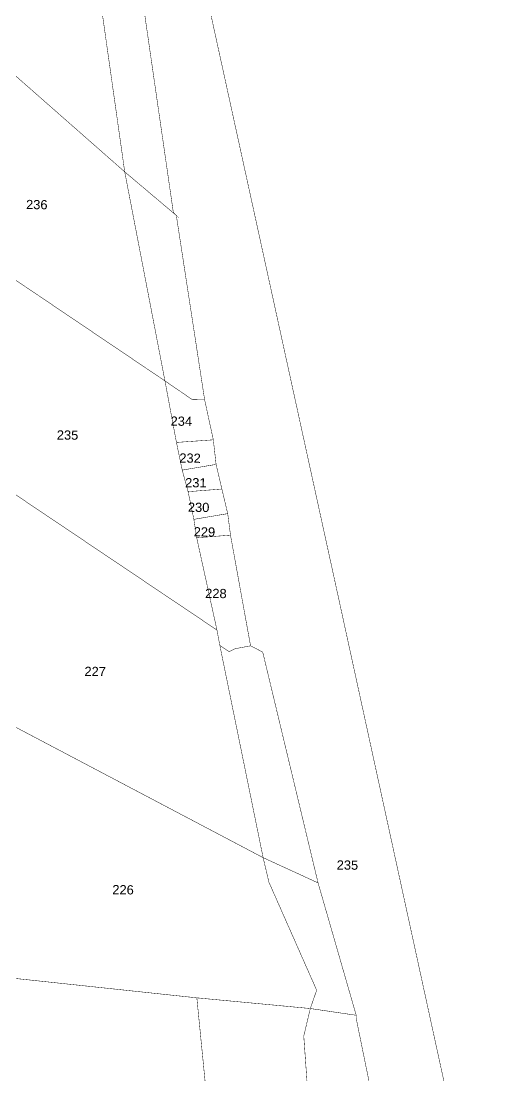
# Model space of a CAD drawing. Header units: metres. Extents: x 259177 to 277314, y 2171367 to 2185445.
# Drawn here: x 265256 to 265880, y 2183070 to 2184434 of the extents above; entities that cross this region are included whole.
import ezdxf

# ---------------------------------------------------------------- set-up
doc = ezdxf.new("R2010")
doc.units = ezdxf.units.M
doc.header["$MEASUREMENT"] = 0
doc.layers.add('SURVEY NO.', color=7, linetype='Continuous')
doc.layers.add('SURVEY PLOT BOUNDARY', color=35, linetype='Continuous')
doc.styles.add('PDF Arial', font='arial.ttf')

# ---------------------------------------------------------------- blocks, each defined once
blk = doc.blocks.new('FEWEWFEWQT')
at = {"layer": 'SURVEY PLOT BOUNDARY', "lineweight": 18, "const_width": 0.001}
for points in [[(282133.9773, 2174223.7976), (282134.0106, 2174223.7643), (282134.0439, 2174223.7243), (282134.0706, 2174223.5309), (282134.1439, 2174223.0575), (282133.7239, 2174223.4176), (282133.6906, 2174223.7243), (282133.6573, 2174224.0376), (282133.704, 2174224.0843)], [(282134.0573, 2174223.7443), (282134.0639, 2174223.7376), (282134.1306, 2174223.7043), (282134.1706, 2174223.4776), (282134.2506, 2174222.9709), (282134.2572, 2174222.9642), (282134.1439, 2174223.0575), (282134.0706, 2174223.5309), (282134.0439, 2174223.7243), (282134.0373, 2174223.7576)], [(282134.2572, 2174223.7043), (282134.3306, 2174223.3842), (282134.6172, 2174222.1508), (282135.0772, 2174220.164), (282135.2305, 2174219.5172), (282135.0439, 2174219.4772), (282134.9505, 2174219.9239), (282134.8839, 2174220.2573), (282134.8239, 2174220.5173), (282134.6705, 2174221.2241), (282134.6705, 2174221.2307), (282134.5839, 2174221.5174), (282134.4572, 2174222.0175), (282134.4306, 2174222.0308), (282134.3839, 2174222.2708), (282134.3772, 2174222.3175), (282134.3639, 2174222.3708), (282134.3506, 2174222.4242), (282134.3439, 2174222.4775), (282134.3239, 2174222.5642), (282134.2572, 2174222.9642), (282134.2506, 2174222.9709), (282134.1706, 2174223.4776), (282134.1306, 2174223.7043)], [(282134.1439, 2174223.0575), (282134.2372, 2174222.6042), (282133.7906, 2174222.8975), (282133.7306, 2174223.3709), (282133.7239, 2174223.4176)], [(282134.3239, 2174222.5642), (282134.2972, 2174222.5642), (282134.2372, 2174222.6042), (282134.1439, 2174223.0575), (282134.2572, 2174222.9642)], [(282134.2372, 2174222.6042), (282134.2639, 2174222.4708), (282134.2772, 2174222.4108), (282134.2906, 2174222.3641), (282134.3039, 2174222.3041), (282134.3106, 2174222.2641), (282134.3572, 2174222.0641), (282133.8373, 2174222.4042), (282133.7973, 2174222.8775), (282133.7906, 2174222.8975)], [(282134.3439, 2174222.4775), (282134.2639, 2174222.4708), (282134.2372, 2174222.6042), (282134.2972, 2174222.5642), (282134.3239, 2174222.5642)], [(282134.3506, 2174222.4242), (282134.2772, 2174222.4108), (282134.2639, 2174222.4708), (282134.3439, 2174222.4775)], [(282134.3639, 2174222.3708), (282134.2906, 2174222.3641), (282134.2772, 2174222.4108), (282134.3506, 2174222.4242)], [(282134.3639, 2174222.0308), (282134.4639, 2174221.5707), (282133.8506, 2174221.8841), (282133.8639, 2174222.1775), (282133.8373, 2174222.3975), (282133.8373, 2174222.4042), (282134.3572, 2174222.0641)], [(282134.3772, 2174222.3175), (282134.3039, 2174222.3041), (282134.2906, 2174222.3641), (282134.3639, 2174222.3708)], [(282134.3839, 2174222.2708), (282134.3106, 2174222.2641), (282134.3039, 2174222.3041), (282134.3772, 2174222.3175)], [(282134.4306, 2174222.0308), (282134.3972, 2174222.0241), (282134.3839, 2174222.0175), (282134.3639, 2174222.0308), (282134.3572, 2174222.0641), (282134.3106, 2174222.2641), (282134.3839, 2174222.2708)], [(282134.4639, 2174221.5707), (282134.3639, 2174222.0308), (282134.3839, 2174222.0175), (282134.3972, 2174222.0241), (282134.4306, 2174222.0308), (282134.4572, 2174222.0175), (282134.5839, 2174221.5174)], [(282134.4639, 2174221.5707), (282134.4772, 2174221.5174), (282134.5839, 2174221.2841), (282134.5706, 2174221.2441), (282134.3239, 2174221.2641), (282133.8973, 2174221.3041), (282133.8506, 2174221.8841)], [(282134.5706, 2174221.2441), (282134.5839, 2174221.2841), (282134.4772, 2174221.5174), (282134.4639, 2174221.5707), (282134.5839, 2174221.5174), (282134.6705, 2174221.2307)], [(282134.3239, 2174221.2641), (282134.4172, 2174220.4307), (282133.9373, 2174220.6707), (282133.8973, 2174221.3041)], [(282134.6172, 2174220.4707), (282134.4172, 2174220.4307), (282134.3239, 2174221.2641), (282134.5706, 2174221.2441), (282134.5572, 2174221.184)], [(282134.6172, 2174220.4707), (282134.5572, 2174221.184), (282134.5706, 2174221.2441), (282134.6705, 2174221.2307), (282134.6705, 2174221.2241), (282134.8239, 2174220.5173)]]:
    blk.add_lwpolyline(points, close=True, dxfattribs=at)
blk.add_lwpolyline([(282135.0772, 2174220.164), (282134.6172, 2174222.1508), (282134.3306, 2174223.3842), (282134.2572, 2174223.7043), (282134.2906, 2174223.6909), (282134.9839, 2174223.5042), (282135.5305, 2174223.3576), (282136.0638, 2174223.2042), (282136.0971, 2174223.1975), (282136.1038, 2174223.1975), (282136.1171, 2174223.1909), (282136.1038, 2174223.1842), (282136.0038, 2174223.0709), (282135.9971, 2174223.0442), (282135.9438, 2174222.7042), (282135.8905, 2174222.3975), (282135.8305, 2174222.0375), (282135.7571, 2174221.6441), (282135.6705, 2174221.124), (282135.6171, 2174220.8174)], dxfattribs=at)
at = {"layer": 'SURVEY NO.', "char_height": 0.02, "attachment_point": 7, "style": 'PDF Arial'}
for s, insert in [('236', (282133.9306, 2174222.9735)), ('234', (282134.2506, 2174222.5068)), ('235', (282134.0039, 2174222.4735)), ('232', (282134.2706, 2174222.4268)), ('231', (282134.2839, 2174222.3734)), ('230', (282134.2906, 2174222.3201)), ('229', (282134.3039, 2174222.2668)), ('228', (282134.3306, 2174222.1334)), ('227', (282134.0706, 2174221.9607)), ('235', (282134.6239, 2174221.5467)), ('226', (282134.1373, 2174221.4867))]:
    blk.add_mtext(s, dxfattribs=dict(at, insert=insert))

msp = doc.modelspace()

# ---------------------------------------------------------------- block references
at = {"xscale": 594.7216958835667, "yscale": 594.7216958835667, "zscale": 594.7216958835667, "rotation": 359.254356221976}
msp.add_blockref('FEWEWFEWQT', (-184338996.6, -1288580324.6), dxfattribs=at)

doc.saveas('drawing.dxf')
